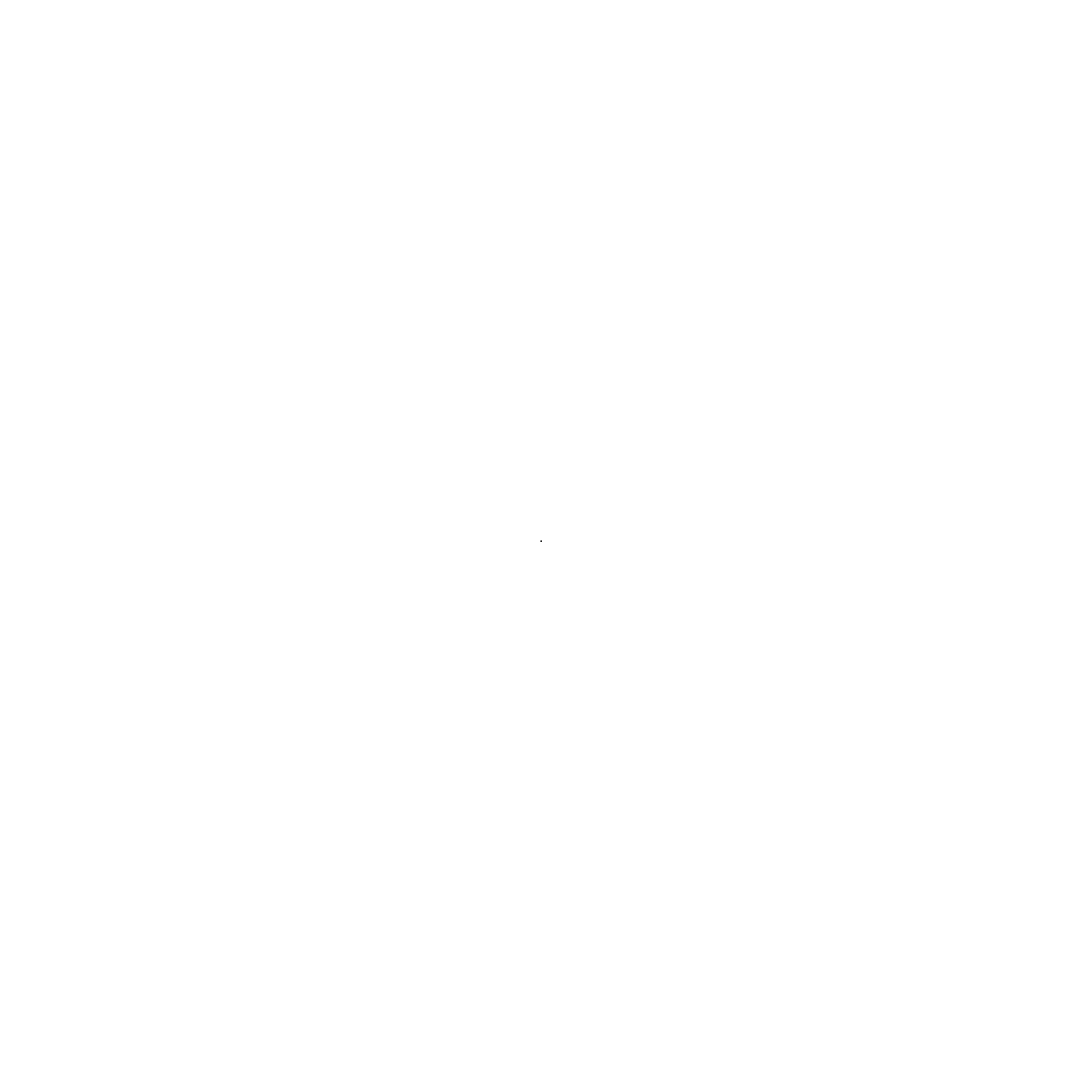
# Model space of a CAD drawing. Header units: millimetres. Extents: x 0 to 0, y 0 to 0.
import ezdxf

# ---------------------------------------------------------------- set-up
doc = ezdxf.new("R2010")
doc.units = ezdxf.units.MM
doc.header["$MEASUREMENT"] = 0
for name, color, linetype in [('Headphones Model v2_Sketch1', 7, 'Continuous'), ('Headphones Model v2_Sketch2', 7, 'Continuous'), ('Headphones Model v2_Sketch3', 7, 'Continuous'), ('Headphones Model v2_Sketch4', 7, 'Continuous'), ('Headphones Model v2_Sketch5', 7, 'Continuous')]:
    doc.layers.add(name, color=color, linetype=linetype)

msp = doc.modelspace()

# ---------------------------------------------------------------- linework, layer by layer
at = {"layer": 'Headphones Model v2_Sketch1'}
msp.add_point((0, 0), dxfattribs=at)
at = {"layer": 'Headphones Model v2_Sketch2'}
msp.add_point((0, 0), dxfattribs=at)
at = {"layer": 'Headphones Model v2_Sketch3'}
msp.add_point((0, 0), dxfattribs=at)
at = {"layer": 'Headphones Model v2_Sketch4'}
msp.add_point((0, 0), dxfattribs=at)
at = {"layer": 'Headphones Model v2_Sketch5'}
msp.add_point((0, 0), dxfattribs=at)

doc.saveas('drawing.dxf')
